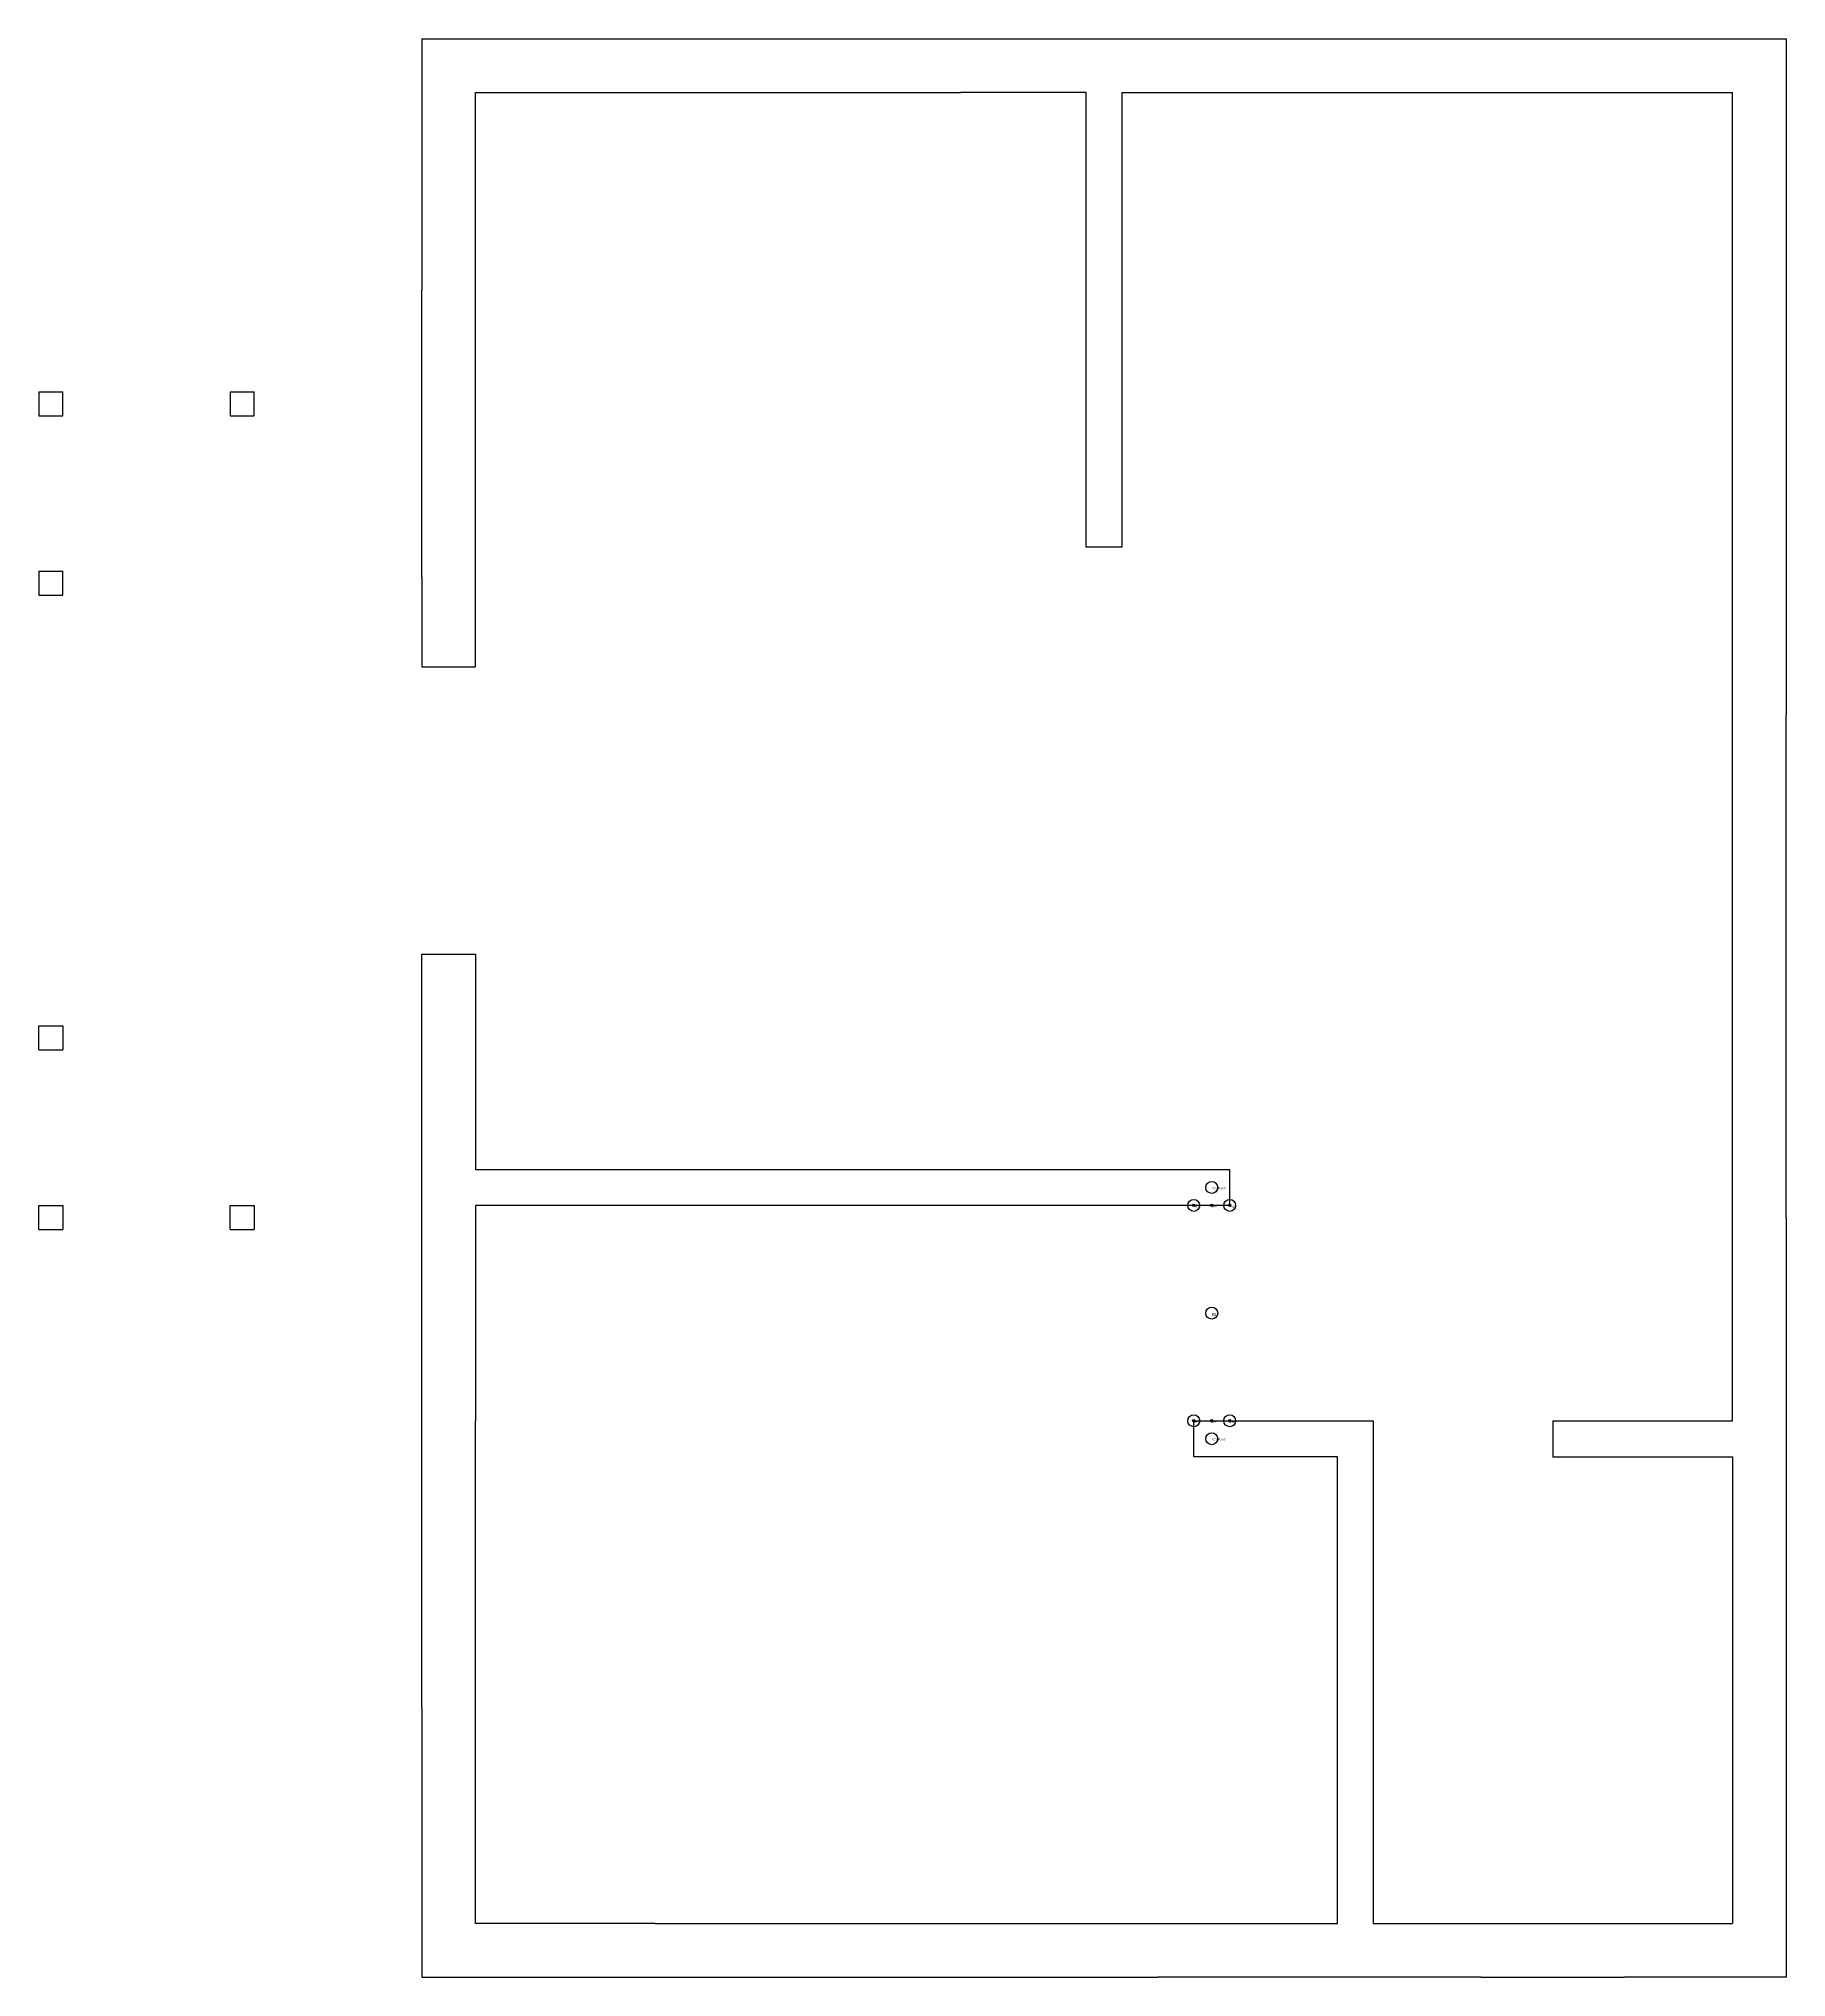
# Model space of a CAD drawing. Header units: metres. Extents: x 301 to 593, y 371 to 695.
import ezdxf

# ---------------------------------------------------------------- set-up
doc = ezdxf.new("R2010")
doc.units = ezdxf.units.M

msp = doc.modelspace()

# ---------------------------------------------------------------- linework, layer by layer
for p, q in [((365, 695), (365, 653)), ((365, 695), (407, 695)), ((407, 695), (455, 695)), ((455, 695), (593, 695)), ((593, 695), (593, 582)), ((374, 653), (374, 686)), ((374, 686), (407, 686)), ((407, 686), (455, 686)), ((476, 686), (455, 686)), ((476, 610), (476, 686)), ((482, 686), (482, 610)), ((482, 686), (584, 686)), ((584, 582), (584, 686)), ((365, 605), (365, 653)), ((374, 605), (374, 653)), ((301, 636), (301, 632)), ((301, 636), (305, 636)), ((305, 632), (305, 636)), ((333, 636), (333, 632)), ((333, 636), (337, 636)), ((337, 632), (337, 636)), ((301, 632), (305, 632)), ((333, 632), (337, 632)), ((482, 610), (476, 610)), ((301, 606), (301, 602)), ((301, 606), (305, 606)), ((305, 602), (305, 606)), ((365, 605), (365, 590)), ((374, 590), (374, 605)), ((301, 602), (305, 602)), ((365, 590), (374, 590)), ((584, 498), (584, 582)), ((593, 498), (593, 582)), ((365, 464), (365, 542)), ((365, 542), (374, 542)), ((374, 542), (374, 506)), ((301, 526), (301, 530)), ((301, 530), (305, 530)), ((305, 530), (305, 526)), ((301, 526), (305, 526)), ((374, 506), (500, 506)), ((500, 500), (500, 506)), ((301, 496), (301, 500)), ((301, 500), (305, 500)), ((305, 500), (305, 496)), ((333, 496), (333, 500)), ((333, 500), (337, 500)), ((337, 500), (337, 496)), ((500, 500), (374, 500)), ((374, 500), (374, 464)), ((301, 496), (305, 496)), ((333, 496), (337, 496)), ((584, 464), (584, 498)), ((593, 498), (593, 371)), ((365, 416), (365, 464)), ((374, 416), (374, 464)), ((494, 458), (494, 464)), ((494, 464), (524, 464)), ((524, 464), (524, 452)), ((554, 464), (554, 458)), ((554, 464), (584, 464)), ((518, 458), (494, 458)), ((518, 380), (518, 458)), ((524, 458), (524, 380)), ((554, 458), (584, 458)), ((584, 458), (584, 380)), ((365, 416), (365, 371)), ((374, 380), (374, 416)), ((404, 380), (374, 380)), ((404, 380), (488, 380)), ((488, 380), (518, 380)), ((524, 380), (542, 380)), ((542, 380), (566, 380)), ((566, 380), (584, 380)), ((365, 371), (404, 371)), ((404, 371), (488, 371)), ((542, 371), (488, 371)), ((542, 371), (566, 371)), ((593, 371), (566, 371))]:
    msp.add_line(p, q)
at = {"color": 3}
for centre in [(494, 500), (500, 500), (494, 464), (500, 464)]:
    msp.add_circle(centre, 1, dxfattribs=at)
at = {"layer": 'debug', "color": 4}
for centre in [(497, 503), (497, 482), (497, 461)]:
    msp.add_circle(centre, 1, dxfattribs=at)
at = {"layer": 'debug', "color": 5}
for centre in [(494, 500), (500, 500), (494, 464), (500, 464)]:
    msp.add_circle(centre, 0.2, dxfattribs=at)
at = {"layer": 'debug', "color": 2}
for centre in [(497, 500), (497, 464)]:
    msp.add_circle(centre, 0.2, dxfattribs=at)

# ---------------------------------------------------------------- texts
at = {"layer": 'debug', "attachment_point": 1}
for s, insert, char_height in [('PERPPOINT', (497, 503), 0.3), ('nlep1', (494, 500), 0.3), ('CPP', (497, 500), 0.3), ('nlep2', (500, 500), 0.3), ('EL', (497, 482), 0.5), ('nlep2', (494, 464), 0.3), ('CPP', (497, 464), 0.3), ('nlep1', (500, 464), 0.3), ('PERPPOINT', (497, 461), 0.3)]:
    msp.add_mtext(s, dxfattribs=dict(at, insert=insert, char_height=char_height))

doc.saveas('drawing.dxf')
